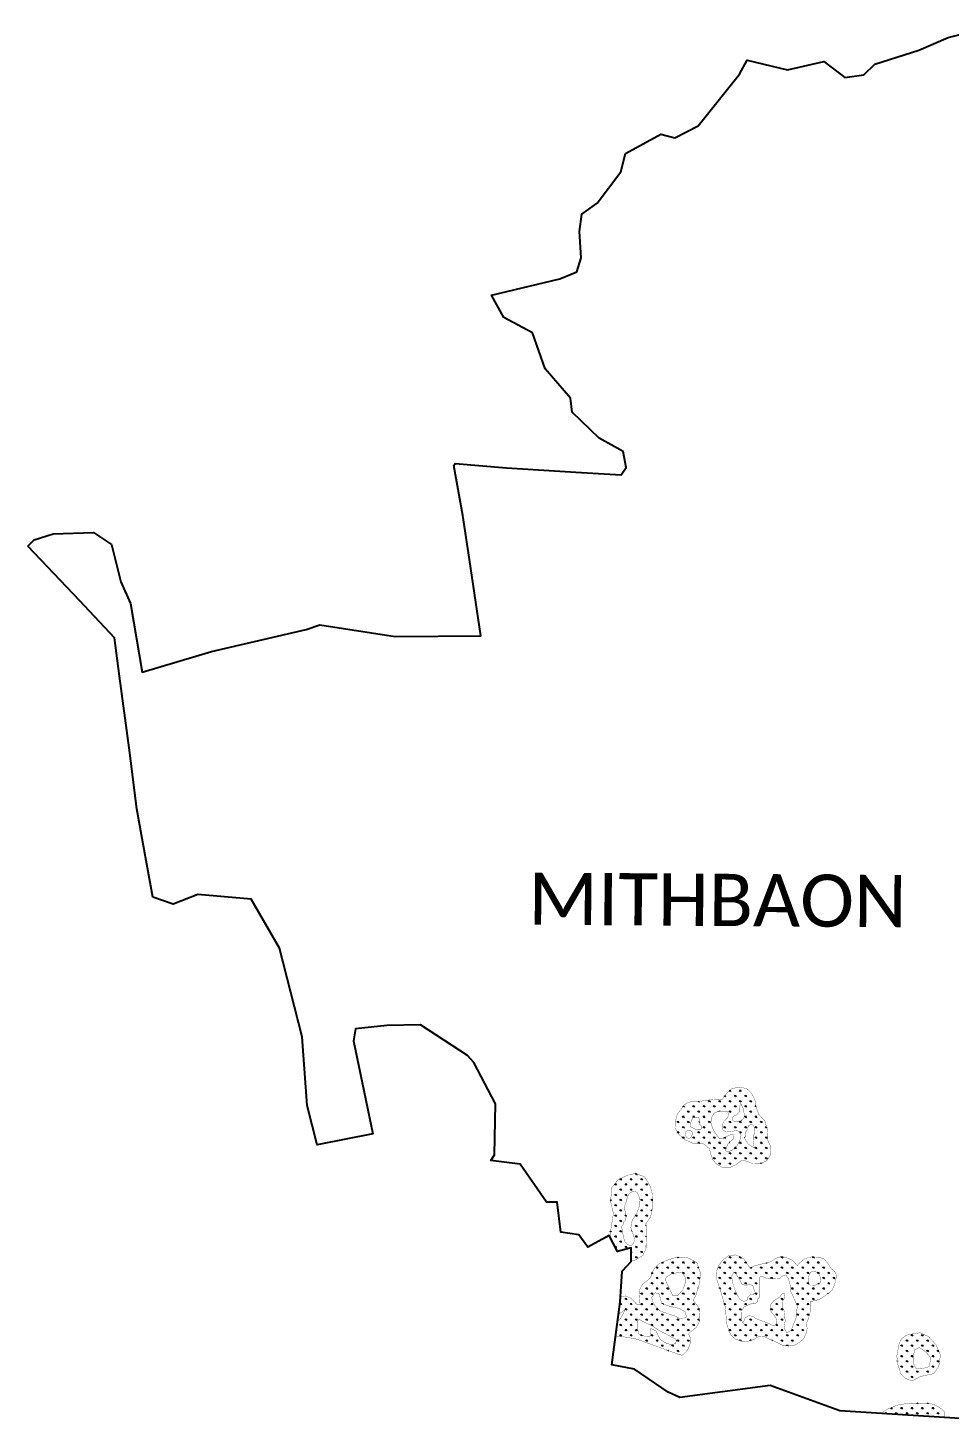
# Model space of a CAD drawing. Header units: metres. Extents: x 328606 to 333715, y 1800923 to 1805912.
# Drawn here: x 328606 to 331786, y 1800923 to 1805739 of the extents above; entities that cross this region are included whole.
import ezdxf

# ---------------------------------------------------------------- set-up
doc = ezdxf.new("R2010")
doc.units = ezdxf.units.M
doc.layers.add('MANGROOVES BUFFER ZONE', color=120, linetype='Continuous')
doc.layers.add('VILLAGE NAME', color=250, linetype='Continuous')

msp = doc.modelspace()

# ---------------------------------------------------------------- hatches: boundary and pattern name
at = {"layer": 'MANGROOVES BUFFER ZONE'}
h = msp.add_hatch(dxfattribs=at)
h.set_pattern_fill('GRASS', color=256)
h.paths.add_polyline_path([(331120.2, 1802014.1), (331114.8, 1802042.6), (331100.6, 1802065.4), (331087.1, 1802077.6), (331060.1, 1802082.9), (331034.7, 1802076.2), (331018.3, 1802061.7), (331002.7, 1802039.3), (330989.7, 1802040), (330971, 1802040.4), (330953.4, 1802037.8), (330924.7, 1802033.2), (330897.6, 1802033.4), (330878.5, 1802026.4), (330869.6, 1802018.2), (330859.8, 1802004.2), (330848.1, 1801990.1), (330841.6, 1801967.5), (330840.8, 1801939.4), (330851.8, 1801920.3), (330874.1, 1801901.2), (330900.8, 1801889.1), (330935.2, 1801889.1), (330959.2, 1801869.9), (330961.8, 1801854.4), (330971, 1801831.1), (330983.9, 1801815.9), (331004.7, 1801805.1), (331029.6, 1801805.2), (331051, 1801815.4), (331070.7, 1801830.3), (331080.4, 1801828.9), (331106.5, 1801819.6), (331137.1, 1801818.7), (331157.2, 1801829.4), (331170.9, 1801850.3), (331169.3, 1801879.7), (331160.5, 1801898.2), (331157.8, 1801938.2), (331150.2, 1801965.3), (331128.4, 1801989.5)])
h.paths.add_polyline_path([(330974, 1801992), (330987.9, 1801998.4), (330999.4, 1801999.6), (331020.4, 1801999.2), (331025.9, 1801988.9), (331019.2, 1801974.2), (331008.1, 1801963.5), (331003.3, 1801951.7), (331005.7, 1801933.8), (331017.6, 1801927.5), (331031.5, 1801929.1), (331052.4, 1801932.7), (331063.9, 1801929.1), (331067.9, 1801916.4), (331063.1, 1801896.6), (331053.6, 1801880.4), (331035.4, 1801863.8), (331021.5, 1801859.4), (331014.4, 1801863.8), (331021.9, 1801886.3), (331042.5, 1801904.9), (331043.7, 1801918.4), (331027.9, 1801917.2), (331006.1, 1801906.1), (330993, 1801904.9), (330973.6, 1801931.9), (330966.9, 1801948.5), (330965.7, 1801977)], flags=16)
h.paths.add_polyline_path([(330923.3, 1801974.2), (330923.3, 1801963.5), (330924.9, 1801953.2), (330931.2, 1801949.3), (330931.6, 1801941.4), (330927.7, 1801935.4), (330915.4, 1801935), (330894.8, 1801944.5), (330893.2, 1801954.4), (330896, 1801967.1), (330903.5, 1801978.2), (330918.9, 1801979.4)], flags=16)
h.paths.add_polyline_path([(331040.9, 1801981.7), (331054, 1801987.6), (331062.8, 1801998.3), (331062, 1802012.6), (331066.7, 1802026.9), (331075.1, 1802009), (331079.4, 1801986.8), (331077.4, 1801975.3), (331067.1, 1801965.8), (331042.9, 1801964.6), (331036.6, 1801970.9)], flags=16)
h.paths.add_polyline_path([(330899.1, 1801927.9), (330899.1, 1801918.4), (330895.2, 1801910.1), (330888, 1801903.4), (330878.5, 1801910.9), (330874.6, 1801921.2), (330875.8, 1801929.5), (330890.4, 1801934.2)], flags=16)
h.paths.add_polyline_path([(331095.3, 1801951.4), (331107.2, 1801953), (331112, 1801947.5), (331115.5, 1801932.8), (331111.2, 1801911.8), (331110, 1801893.9), (331112.4, 1801878.9), (331113.1, 1801871.7), (331091.3, 1801887.6), (331081, 1801904.7), (331083.4, 1801924.9)], flags=16)
h = msp.add_hatch(dxfattribs=at)
h.set_pattern_fill('GRASS', color=256)
h.paths.add_polyline_path([(330716.9, 1801671.3), (330708, 1801648.2), (330691.8, 1801622), (330687.2, 1801596.9), (330699.9, 1801560.7), (330697.2, 1801543.4), (330686.1, 1801534.5), (330674.5, 1801540.3), (330666.4, 1801550.2), (330662.9, 1801561.2), (330662.9, 1801569.3), (330658.9, 1801577.4), (330659, 1801589.5), (330655.1, 1801597.6), (330655.1, 1801601.6), (330659.2, 1801605.7), (330663.3, 1801613.7), (330663.3, 1801617.7), (330667.4, 1801621.8), (330667.4, 1801625.8), (330671.5, 1801633.9), (330671.5, 1801637.9), (330667.6, 1801646), (330667.6, 1801650), (330667.6, 1801654.1), (330663.6, 1801670.6), (330667.5, 1801674.4), (330674.9, 1801700.2), (330679.9, 1801712.2), (330687.6, 1801719.9), (330701.9, 1801723), (330709.2, 1801719.1), (330718.1, 1801697.9)], flags=16)
h.paths.add_polyline_path([(330688.6, 1801527.4), (330689, 1801483.3), (330696.6, 1801482.4), (330729.1, 1801501.5), (330739.8, 1801526.6), (330742.8, 1801588.7), (330738.8, 1801610.5), (330755.4, 1801634.1), (330763.7, 1801673.5), (330761.1, 1801715.9), (330752.5, 1801744.5), (330734.7, 1801773.2), (330702.5, 1801784.7), (330675.5, 1801778.3), (330642.8, 1801762.8), (330622.1, 1801735.9), (330617.1, 1801688.3), (330627.2, 1801646.3), (330616.9, 1801583), (330614.9, 1801564.9), (330641.8, 1801515)])
h = msp.add_hatch(dxfattribs=at)
h.set_pattern_fill('GRASS', color=256)
h.paths.add_polyline_path([(330853.9, 1801443.2), (330866.4, 1801441.2), (330875.3, 1801424.9), (330874.5, 1801404.4), (330867.2, 1801383.4), (330847.7, 1801361.6), (330832.6, 1801362.4), (330826.4, 1801374.5), (330820.9, 1801386.5), (330810.8, 1801407.1), (330806.2, 1801419.1), (330811.2, 1801428), (330828.7, 1801438.1)], flags=16)
h.paths.add_polyline_path([(330783.5, 1801369.9), (330787.2, 1801359.4), (330792.2, 1801342), (330797.1, 1801334.6), (330823.2, 1801325.3), (330854.8, 1801318.5), (330875.3, 1801306.1), (330879.7, 1801288.1), (330859.2, 1801283.1), (330841.8, 1801291.2), (330788.4, 1801309.8), (330769.8, 1801329), (330763, 1801340.8), (330759.3, 1801356.9), (330771.1, 1801372.4)], flags=16)
h.paths.add_polyline_path([(330734.8, 1801270.6), (330760.8, 1801258.6), (330780.7, 1801245.1), (330844.6, 1801210.8), (330842.3, 1801197.3), (330826, 1801193.4), (330804.3, 1801200.8), (330788.7, 1801211.7), (330781.8, 1801226), (330774, 1801240.7), (330762, 1801247.3), (330755, 1801248.1), (330756.2, 1801232.6), (330755, 1801223.3), (330742.2, 1801219.8), (330715.4, 1801230.6), (330709.2, 1801251.6), (330709.2, 1801272.9), (330715.8, 1801280.7)], flags=16)
h.paths.add_polyline_path([(330667.2, 1801313.1), (330653.2, 1801286.1), (330634.8, 1801263.8), (330626, 1801244.2), (330618.8, 1801231.2), (330605.7, 1801219.3), (330613.2, 1801258.7), (330627.2, 1801282.4), (330646.6, 1801299.9)], flags=16)
h.paths.add_polyline_path([(330640.7, 1801271), (330634.2, 1801221.5), (330635.9, 1801221.9), (330656.1, 1801221.7), (330680.4, 1801217.5), (330704.6, 1801213.3), (330728.7, 1801205), (330797.2, 1801180.2), (330853.7, 1801159.5), (330865.3, 1801156.5), (330884, 1801176.2), (330894.2, 1801201.4), (330895.1, 1801214.4), (330885.7, 1801230.6), (330891.5, 1801236), (330911.6, 1801251.2), (330923.8, 1801271.1), (330925.7, 1801291.5), (330924.2, 1801317.3), (330912.7, 1801333.6), (330902.4, 1801347.2), (330911.7, 1801363.3), (330923.2, 1801402.3), (330928.6, 1801437.8), (330915.5, 1801476.4), (330886.5, 1801492.4), (330862.4, 1801495.9), (330839.9, 1801494), (330807.2, 1801482.9), (330785.4, 1801473.5), (330770.2, 1801459.1), (330760.5, 1801441.6), (330755.7, 1801424.8), (330745.8, 1801416.4), (330727.6, 1801402), (330718.1, 1801383.7), (330716.1, 1801361.6), (330717.9, 1801332.6), (330706.8, 1801333.7), (330688.8, 1801353), (330669, 1801361.7), (330651.1, 1801359.6), (330649.9, 1801341.4), (330644.2, 1801297.7), (330627.2, 1801282.4), (330613.2, 1801258.7), (330605.7, 1801219.3), (330618.8, 1801231.2), (330626, 1801244.2), (330634.8, 1801263.8)])
h = msp.add_hatch(dxfattribs=at)
h.set_pattern_fill('GRASS', color=256)
h.paths.add_polyline_path([(331368.3, 1801369.7), (331382.1, 1801381.9), (331390.1, 1801398.4), (331396.6, 1801424.5), (331395.1, 1801442.8), (331378.8, 1801456.3), (331366.7, 1801474.7), (331354, 1801489.8), (331336.3, 1801495.6), (331312, 1801496.6), (331289.8, 1801491.1), (331268.9, 1801474.9), (331261.8, 1801465.9), (331247.7, 1801483), (331232.2, 1801491.1), (331207.9, 1801498.3), (331188.6, 1801492), (331169.2, 1801479.4), (331116.7, 1801466.3), (331103.3, 1801460.2), (331099.3, 1801457.4), (331078.6, 1801487.8), (331063.9, 1801497.5), (331048.6, 1801503.4), (331023.8, 1801500), (331003.7, 1801484.3), (330988.8, 1801465.1), (330983.7, 1801446.6), (330982.2, 1801422.6), (330994.5, 1801387.2), (331014.4, 1801320.6), (331017.3, 1801270.1), (331026.5, 1801238.8), (331034.5, 1801224.9), (331048.8, 1801212.7), (331082.3, 1801202.6), (331111.3, 1801210.8), (331127.5, 1801221.6), (331147.8, 1801222.7), (331158.3, 1801215.7), (331179.1, 1801207.1), (331194.3, 1801199.5), (331208.9, 1801192.2), (331228.6, 1801189.4), (331248.3, 1801189.6), (331270.1, 1801201.4), (331284.5, 1801214.7), (331292.4, 1801232.6), (331296, 1801247.6), (331294.3, 1801268.6), (331300.8, 1801284.4), (331306.1, 1801305.4), (331306, 1801343), (331320.9, 1801344.6), (331342.1, 1801351.7)])
h.paths.add_polyline_path([(331262.1, 1801326.5), (331257.4, 1801284.9), (331240.6, 1801242.6), (331226.1, 1801234), (331215.9, 1801250.8), (331220.2, 1801275.5), (331216.6, 1801310.4), (331209.6, 1801325.3), (331210.4, 1801343.7), (331219, 1801356.6), (331216.2, 1801371.5), (331210.4, 1801369.6), (331201, 1801357.4), (331180.6, 1801345.3), (331169.6, 1801330.8), (331168, 1801312.4), (331176.7, 1801301.8), (331188.8, 1801284.1), (331190.8, 1801264.2), (331179, 1801258.3), (331162.5, 1801267.3), (331137.8, 1801276.3), (331119.8, 1801283), (331106.5, 1801292), (331094.3, 1801293.2), (331082.2, 1801286.1), (331075.1, 1801267.3), (331068.1, 1801279.1), (331068.8, 1801309.2), (331078.6, 1801324.1), (331109.6, 1801337.4), (331109.6, 1801335.4), (331113.7, 1801335.3), (331117.7, 1801335.3), (331121.8, 1801339.3), (331125.9, 1801343.3), (331125.9, 1801351.4), (331130, 1801355.4), (331130.1, 1801363.5), (331130.1, 1801367.5), (331130.2, 1801375.6), (331130.2, 1801379.7), (331130.3, 1801399.9), (331130.5, 1801416), (331130.5, 1801420.1), (331130.5, 1801424.1), (331134.6, 1801428.1), (331138.6, 1801428.1), (331143, 1801428.9), (331156.7, 1801421.3), (331178.6, 1801422.1), (331202.5, 1801422.8), (331212.3, 1801431.5), (331222.5, 1801434.2), (331231.5, 1801420.9), (331238.6, 1801394.6), (331240.2, 1801375.4), (331249.2, 1801356.2)], flags=16)
h.paths.add_polyline_path([(331305.9, 1801398.4), (331299.2, 1801409.4), (331300.4, 1801429.4), (331307.8, 1801443.5), (331323.6, 1801447.9), (331338.5, 1801435.1), (331343.6, 1801418.4), (331341.6, 1801407.8), (331322.8, 1801398)], flags=16)
h.paths.add_polyline_path([(331112.4, 1801368.4), (331097.9, 1801364.9), (331091.2, 1801355.5), (331088.4, 1801346.1), (331076.7, 1801342.6), (331061.8, 1801352), (331047.7, 1801379.4), (331037.9, 1801408.8), (331035.1, 1801430.7), (331043.4, 1801444), (331050.4, 1801438.2), (331062.6, 1801418.2), (331071.6, 1801401), (331084.9, 1801398.2), (331097.1, 1801401.3), (331108.1, 1801397.8), (331112.8, 1801383.7)], flags=16)
h = msp.add_hatch(dxfattribs=at)
h.set_pattern_fill('GRASS', color=256)
h.paths.add_polyline_path([(331726, 1801092), (331732.9, 1801093.1), (331750.3, 1801119.4), (331754.2, 1801140), (331755.7, 1801159.4), (331741, 1801193.1), (331714.9, 1801221.5), (331685.9, 1801234.6), (331659.6, 1801230.6), (331638.9, 1801226), (331621.9, 1801214.1), (331613.9, 1801197.5), (331605.6, 1801154.4), (331609.1, 1801125.3), (331619.7, 1801092.5), (331635, 1801077.4), (331657.1, 1801068.3), (331665.2, 1801072.3), (331689.6, 1801084.2)])
h.paths.add_polyline_path([(331670.9, 1801112.4), (331661.9, 1801131.7), (331662.6, 1801152.8), (331667.1, 1801175.9), (331683.8, 1801183.6), (331704.3, 1801169.5), (331723.5, 1801147.7), (331717.1, 1801117.5), (331690.8, 1801109.9)], flags=16)
h = msp.add_hatch(dxfattribs=at)
h.set_pattern_fill('GRASS', color=256)
h.paths.add_polyline_path([(331547.6, 1800956.3), (331769.3, 1800942.2), (331769.4, 1800962.4), (331761.4, 1800970.5), (331749.3, 1800978.7), (331733.2, 1800986.9), (331717.1, 1800991.1), (331700.9, 1800991.2), (331680.7, 1800991.4), (331652.5, 1800991.6), (331624.1, 1800987.8), (331603.9, 1800983.9), (331587.7, 1800975.9), (331575.5, 1800972), (331563.3, 1800964)])

# ---------------------------------------------------------------- linework, layer by layer
at = {"color": 3}
for points in [[(328605.6, 1803950.4), (328627.6, 1803972.3), (328692.5, 1803993), (328831.6, 1803996.8), (328894.3, 1803955.4), (328926.6, 1803827.2), (328959.8, 1803752.5), (328999.7, 1803514.9), (329239.6, 1803586.2), (329566, 1803662.6), (329613.3, 1803678.8), (329873.8, 1803637.8), (330169.3, 1803639.9), (330130.6, 1803904.4), (330107.3, 1804056.1), (330076.4, 1804228.4), (330080.9, 1804235.6), (330258.1, 1804220.6), (330497, 1804205.9), (330653.7, 1804196.7), (330670.6, 1804221.4), (330660.5, 1804276.7), (330577.5, 1804322.9), (330485.2, 1804412.4), (330478.7, 1804460.4), (330392, 1804561.6), (330348.2, 1804686.9), (330248.8, 1804739.9), (330206.5, 1804816.2), (330441.6, 1804872.4), (330501.3, 1804896.7), (330515.7, 1804945.7), (330509.7, 1805036), (330517.7, 1805096.6), (330570.7, 1805134.4), (330652.5, 1805241.7), (330668.9, 1805305.2), (330791.4, 1805372.2), (330838.7, 1805359.9), (330920.3, 1805401.4), (331062.7, 1805579.2), (331089, 1805627.5), (331228.2, 1805594.5), (331353.4, 1805623), (331425.8, 1805568.2), (331492.2, 1805577.6), (331529.6, 1805613.6), (331681.8, 1805661.7), (331782.4, 1805706.2), (331915.6, 1805739.1)], [(332077.5, 1800922.7), (331408.6, 1800965.1), (331168.7, 1801052.2), (330856.6, 1801010.9), (330816.1, 1801030), (330700, 1801108.8), (330621.4, 1801123.9), (330649.9, 1801341.4), (330656.9, 1801447.4), (330689, 1801480.8), (330688.6, 1801527.4), (330641.8, 1801515), (330612, 1801570.4), (330539.3, 1801530.2), (330508.1, 1801572.2), (330446.1, 1801581.7), (330433.1, 1801685.6), (330396.6, 1801685.9), (330305.7, 1801816.6), (330203.8, 1801829.6), (330216.1, 1801849.1), (330220, 1802024.3), (330144.8, 1802167.6), (330123.6, 1802192), (329960.8, 1802297), (329845.4, 1802295.2), (329737, 1802283.9), (329730.3, 1802242.5), (329796.8, 1801921.7), (329603.8, 1801883.3), (329569.5, 1802019.3), (329552.3, 1802256), (329474.8, 1802562.8), (329376.6, 1802731.6), (329192.3, 1802747.5), (329107.1, 1802714.1), (329037, 1802738.1), (328998.3, 1802953.9), (328982.2, 1803043.4), (328954.7, 1803253.8), (328922.3, 1803501.2), (328905.1, 1803633.3), (328784.5, 1803761), (328605.6, 1803950.4)]]:
    msp.add_lwpolyline(points, dxfattribs=at)
at = {"layer": 'MANGROOVES BUFFER ZONE', "const_width": 1}
for points in [[(331120.2, 1802014.1), (331114.8, 1802042.6), (331100.6, 1802065.4), (331087.1, 1802077.6), (331060.1, 1802082.9), (331034.7, 1802076.2), (331018.3, 1802061.7), (331002.7, 1802039.3), (330989.7, 1802040), (330971, 1802040.4), (330953.4, 1802037.8), (330924.7, 1802033.2), (330897.6, 1802033.4), (330878.5, 1802026.4), (330869.6, 1802018.2), (330859.8, 1802004.2), (330848.1, 1801990.1), (330841.6, 1801967.5), (330840.8, 1801939.4), (330851.8, 1801920.3), (330874.1, 1801901.2), (330900.8, 1801889.1), (330935.2, 1801889.1), (330959.2, 1801869.9), (330961.8, 1801854.4), (330971, 1801831.1), (330983.9, 1801815.9), (331004.7, 1801805.1), (331029.6, 1801805.2), (331051, 1801815.4), (331070.7, 1801830.3), (331080.4, 1801828.9), (331106.5, 1801819.6), (331137.1, 1801818.7), (331157.2, 1801829.4), (331170.9, 1801850.3), (331169.3, 1801879.7), (331160.5, 1801898.2), (331157.8, 1801938.2), (331150.2, 1801965.3), (331128.4, 1801989.5), (331120.2, 1802014.1)], [(331040.9, 1801981.7), (331054, 1801987.6), (331062.8, 1801998.3), (331062, 1802012.6), (331066.7, 1802026.9), (331075.1, 1802009), (331079.4, 1801986.8), (331077.4, 1801975.3), (331067.1, 1801965.8), (331042.9, 1801964.6), (331036.6, 1801970.9), (331040.9, 1801981.7)], [(330923.3, 1801974.2), (330923.3, 1801963.5), (330924.9, 1801953.2), (330931.2, 1801949.3), (330931.6, 1801941.4), (330927.7, 1801935.4), (330915.4, 1801935), (330894.8, 1801944.5), (330893.2, 1801954.4), (330896, 1801967.1), (330903.5, 1801978.2), (330918.9, 1801979.4), (330923.3, 1801974.2)], [(330974, 1801992), (330987.9, 1801998.4), (330999.4, 1801999.6), (331020.4, 1801999.2), (331025.9, 1801988.9), (331019.2, 1801974.2), (331008.1, 1801963.5), (331003.3, 1801951.7), (331005.7, 1801933.8), (331017.6, 1801927.5), (331031.5, 1801929.1), (331052.4, 1801932.7), (331063.9, 1801929.1), (331067.9, 1801916.4), (331063.1, 1801896.6), (331053.6, 1801880.4), (331035.4, 1801863.8), (331021.5, 1801859.4), (331014.4, 1801863.8), (331021.9, 1801886.3), (331042.5, 1801904.9), (331043.7, 1801918.4), (331027.9, 1801917.2), (331006.1, 1801906.1), (330993, 1801904.9), (330973.6, 1801931.9), (330966.9, 1801948.5), (330965.7, 1801977), (330974, 1801992)], [(330899.1, 1801927.9), (330899.1, 1801918.4), (330895.2, 1801910.1), (330888, 1801903.4), (330878.5, 1801910.9), (330874.6, 1801921.2), (330875.8, 1801929.5), (330890.4, 1801934.2), (330899.1, 1801927.9)], [(331095.3, 1801951.4), (331107.2, 1801953), (331112, 1801947.5), (331115.5, 1801932.8), (331111.2, 1801911.8), (331110, 1801893.9), (331112.4, 1801878.9), (331113.1, 1801871.7), (331091.3, 1801887.6), (331081, 1801904.7), (331083.4, 1801924.9), (331095.3, 1801951.4)], [(330716.9, 1801671.3), (330708, 1801648.2), (330691.8, 1801622), (330687.2, 1801596.9), (330699.9, 1801560.7), (330697.2, 1801543.4), (330686.1, 1801534.5), (330674.5, 1801540.3), (330666.4, 1801550.2), (330662.9, 1801561.2), (330662.9, 1801569.3), (330658.9, 1801577.4), (330659, 1801589.5), (330655.1, 1801597.6), (330655.1, 1801601.6), (330659.2, 1801605.7), (330663.3, 1801613.7), (330663.3, 1801617.7), (330667.4, 1801621.8), (330667.4, 1801625.8), (330671.5, 1801633.9), (330671.5, 1801637.9), (330667.6, 1801646), (330667.6, 1801650), (330667.6, 1801654.1), (330663.6, 1801670.6), (330667.5, 1801674.4), (330674.9, 1801700.2), (330679.9, 1801712.2), (330687.6, 1801719.9), (330701.9, 1801723), (330709.2, 1801719.1), (330718.1, 1801697.9), (330716.9, 1801671.3)], [(331368.3, 1801369.7), (331382.1, 1801381.9), (331390.1, 1801398.4), (331396.6, 1801424.5), (331395.1, 1801442.8), (331378.8, 1801456.3), (331366.7, 1801474.7), (331354, 1801489.8), (331336.3, 1801495.6), (331312, 1801496.6), (331289.8, 1801491.1), (331268.9, 1801474.9), (331261.8, 1801465.9), (331247.7, 1801483), (331232.2, 1801491.1), (331207.9, 1801498.3), (331188.6, 1801492), (331169.2, 1801479.4), (331116.7, 1801466.3), (331103.3, 1801460.2), (331099.3, 1801457.4), (331078.6, 1801487.8), (331063.9, 1801497.5), (331048.6, 1801503.4), (331023.8, 1801500), (331003.7, 1801484.3), (330988.8, 1801465.1), (330983.7, 1801446.6), (330982.2, 1801422.6), (330994.5, 1801387.2), (331014.4, 1801320.6), (331017.3, 1801270.1), (331026.5, 1801238.8), (331034.5, 1801224.9), (331048.8, 1801212.7), (331082.3, 1801202.6), (331111.3, 1801210.8), (331127.5, 1801221.6), (331147.8, 1801222.7), (331158.3, 1801215.7), (331179.1, 1801207.1), (331194.3, 1801199.5), (331208.9, 1801192.2), (331228.6, 1801189.4), (331248.3, 1801189.6), (331270.1, 1801201.4), (331284.5, 1801214.7), (331292.4, 1801232.6), (331296, 1801247.6), (331294.3, 1801268.6), (331300.8, 1801284.4), (331306.1, 1801305.4), (331306, 1801343), (331320.9, 1801344.6), (331342.1, 1801351.7), (331368.3, 1801369.7)], [(330853.9, 1801443.2), (330866.4, 1801441.2), (330875.3, 1801424.9), (330874.5, 1801404.4), (330867.2, 1801383.4), (330847.7, 1801361.6), (330832.6, 1801362.4), (330826.4, 1801374.5), (330820.9, 1801386.5), (330810.8, 1801407.1), (330806.2, 1801419.1), (330811.2, 1801428), (330828.7, 1801438.1), (330853.9, 1801443.2)], [(331112.4, 1801368.4), (331097.9, 1801364.9), (331091.2, 1801355.5), (331088.4, 1801346.1), (331076.7, 1801342.6), (331061.8, 1801352), (331047.7, 1801379.4), (331037.9, 1801408.8), (331035.1, 1801430.7), (331043.4, 1801444), (331050.4, 1801438.2), (331062.6, 1801418.2), (331071.6, 1801401), (331084.9, 1801398.2), (331097.1, 1801401.3), (331108.1, 1801397.8), (331112.8, 1801383.7), (331112.4, 1801368.4)], [(331262.1, 1801326.5), (331257.4, 1801284.9), (331240.6, 1801242.6), (331226.1, 1801234), (331215.9, 1801250.8), (331220.2, 1801275.5), (331216.6, 1801310.4), (331209.6, 1801325.3), (331210.4, 1801343.7), (331219, 1801356.6), (331216.2, 1801371.5), (331210.4, 1801369.6), (331201, 1801357.4), (331180.6, 1801345.3), (331169.6, 1801330.8), (331168, 1801312.4), (331176.7, 1801301.8), (331188.8, 1801284.1), (331190.8, 1801264.2), (331179, 1801258.3), (331162.5, 1801267.3), (331137.8, 1801276.3), (331119.8, 1801283), (331106.5, 1801292), (331094.3, 1801293.2), (331082.2, 1801286.1), (331075.1, 1801267.3), (331068.1, 1801279.1), (331068.8, 1801309.2), (331078.6, 1801324.1), (331109.6, 1801337.4), (331109.6, 1801335.4), (331113.7, 1801335.3), (331117.7, 1801335.3), (331121.8, 1801339.3), (331125.9, 1801343.3), (331125.9, 1801351.4), (331130, 1801355.4), (331130.1, 1801363.5), (331130.1, 1801367.5), (331130.2, 1801375.6), (331130.2, 1801379.7), (331130.3, 1801399.9), (331130.5, 1801416), (331130.5, 1801420.1), (331130.5, 1801424.1), (331134.6, 1801428.1), (331138.6, 1801428.1), (331143, 1801428.9), (331156.7, 1801421.3), (331178.6, 1801422.1), (331202.5, 1801422.8), (331212.3, 1801431.5), (331222.5, 1801434.2), (331231.5, 1801420.9), (331238.6, 1801394.6), (331240.2, 1801375.4), (331249.2, 1801356.2), (331262.1, 1801326.5)], [(331305.9, 1801398.4), (331299.2, 1801409.4), (331300.4, 1801429.4), (331307.8, 1801443.5), (331323.6, 1801447.9), (331338.5, 1801435.1), (331343.6, 1801418.4), (331341.6, 1801407.8), (331322.8, 1801398), (331305.9, 1801398.4)], [(330783.5, 1801369.9), (330787.2, 1801359.4), (330792.2, 1801342), (330797.1, 1801334.6), (330823.2, 1801325.3), (330854.8, 1801318.5), (330875.3, 1801306.1), (330879.7, 1801288.1), (330859.2, 1801283.1), (330841.8, 1801291.2), (330788.4, 1801309.8), (330769.8, 1801329), (330763, 1801340.8), (330759.3, 1801356.9), (330771.1, 1801372.4), (330783.5, 1801369.9)], [(330734.8, 1801270.6), (330760.8, 1801258.6), (330780.7, 1801245.1), (330844.6, 1801210.8), (330842.3, 1801197.3), (330826, 1801193.4), (330804.3, 1801200.8), (330788.7, 1801211.7), (330781.8, 1801226), (330774, 1801240.7), (330762, 1801247.3), (330755, 1801248.1), (330756.2, 1801232.6), (330755, 1801223.3), (330742.2, 1801219.8), (330715.4, 1801230.6), (330709.2, 1801251.6), (330709.2, 1801272.9), (330715.8, 1801280.7), (330734.8, 1801270.6)], [(331726, 1801092), (331732.9, 1801093.1), (331750.3, 1801119.4), (331754.2, 1801140), (331755.7, 1801159.4), (331741, 1801193.1), (331714.9, 1801221.5), (331685.9, 1801234.6), (331659.6, 1801230.6), (331638.9, 1801226), (331621.9, 1801214.1), (331613.9, 1801197.5), (331605.6, 1801154.4), (331609.1, 1801125.3), (331619.7, 1801092.5), (331635, 1801077.4), (331657.1, 1801068.3), (331665.2, 1801072.3), (331689.6, 1801084.2), (331726, 1801092)], [(331670.9, 1801112.4), (331661.9, 1801131.7), (331662.6, 1801152.8), (331667.1, 1801175.9), (331683.8, 1801183.6), (331704.3, 1801169.5), (331723.5, 1801147.7), (331717.1, 1801117.5), (331690.8, 1801109.9), (331670.9, 1801112.4)]]:
    msp.add_lwpolyline(points, close=True, dxfattribs=at)
for points in [[(330689, 1801483.3), (330696.6, 1801482.4), (330729.1, 1801501.5), (330739.8, 1801526.6), (330742.8, 1801588.7), (330738.8, 1801610.5), (330755.4, 1801634.1), (330763.7, 1801673.5), (330761.1, 1801715.9), (330752.5, 1801744.5), (330734.7, 1801773.2), (330702.5, 1801784.7), (330675.5, 1801778.3), (330642.8, 1801762.8), (330622.1, 1801735.9), (330617.1, 1801688.3), (330627.2, 1801646.3), (330616.9, 1801583), (330614.9, 1801564.9)], [(330634.2, 1801221.5), (330635.9, 1801221.9), (330656.1, 1801221.7), (330680.4, 1801217.5), (330704.6, 1801213.3), (330728.7, 1801205), (330797.2, 1801180.2), (330853.7, 1801159.5), (330865.3, 1801156.5), (330884, 1801176.2), (330894.2, 1801201.4), (330895.1, 1801214.4), (330885.7, 1801230.6), (330891.5, 1801236), (330911.6, 1801251.2), (330923.8, 1801271.1), (330925.7, 1801291.5), (330924.2, 1801317.3), (330912.7, 1801333.6), (330902.4, 1801347.2), (330911.7, 1801363.3), (330923.2, 1801402.3), (330928.6, 1801437.8), (330915.5, 1801476.4), (330886.5, 1801492.4), (330862.4, 1801495.9), (330839.9, 1801494), (330807.2, 1801482.9), (330785.4, 1801473.5), (330770.2, 1801459.1), (330760.5, 1801441.6), (330755.7, 1801424.8), (330745.8, 1801416.4), (330727.6, 1801402), (330718.1, 1801383.7), (330716.1, 1801361.6), (330717.9, 1801332.6), (330706.8, 1801333.7), (330688.8, 1801353), (330669, 1801361.7), (330651.1, 1801359.6)], [(330644.2, 1801297.7), (330646.6, 1801299.9), (330667.2, 1801313.1), (330653.2, 1801286.1), (330640.7, 1801271)], [(331769.3, 1800942.2), (331769.3, 1800954.3), (331769.4, 1800962.4), (331761.4, 1800970.5), (331749.3, 1800978.7), (331733.2, 1800986.9), (331717.1, 1800991.1), (331700.9, 1800991.2), (331680.7, 1800991.4), (331652.5, 1800991.6), (331624.1, 1800987.8), (331603.9, 1800983.9), (331587.7, 1800975.9), (331575.5, 1800972), (331563.3, 1800964), (331547.1, 1800956)]]:
    msp.add_lwpolyline(points, dxfattribs=at)

# ---------------------------------------------------------------- texts
at = {"layer": 'VILLAGE NAME', "insert": (330333.8, 1802823.5), "char_height": 180.345, "attachment_point": 1, "rotation": 359.6139}
msp.add_mtext_dynamic_manual_height_columns('{\\fCalibri|b0|i0|c0|p34;MITHBAON}', width=1779.605, gutter_width=901.7, heights=[0], dxfattribs=at)

doc.saveas('drawing.dxf')
